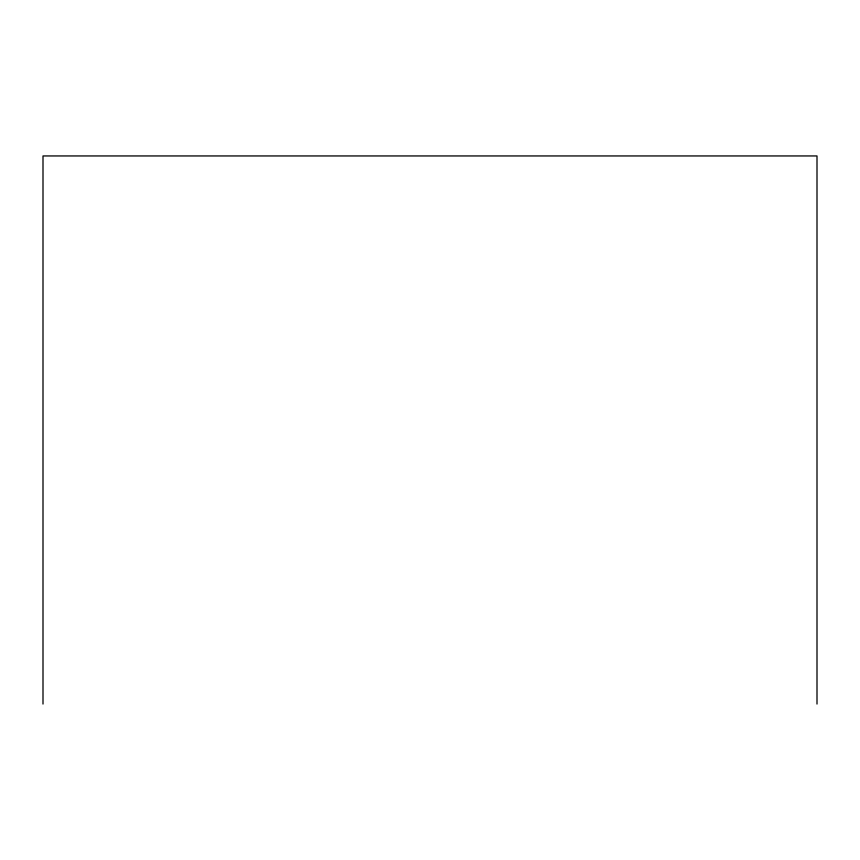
<?xml version="1.0" encoding="UTF-8"?>
<svg xmlns="http://www.w3.org/2000/svg" width="860" height="860" viewBox="0 0 860 860"><rect width="100%" height="100%" fill="white"/><g stroke="black" fill="none" stroke-linecap="round" stroke-linejoin="round"><path stroke-width="1.29" d="M817 704.05L817 155.95L43 155.95L43 704.05"/></g></svg>
